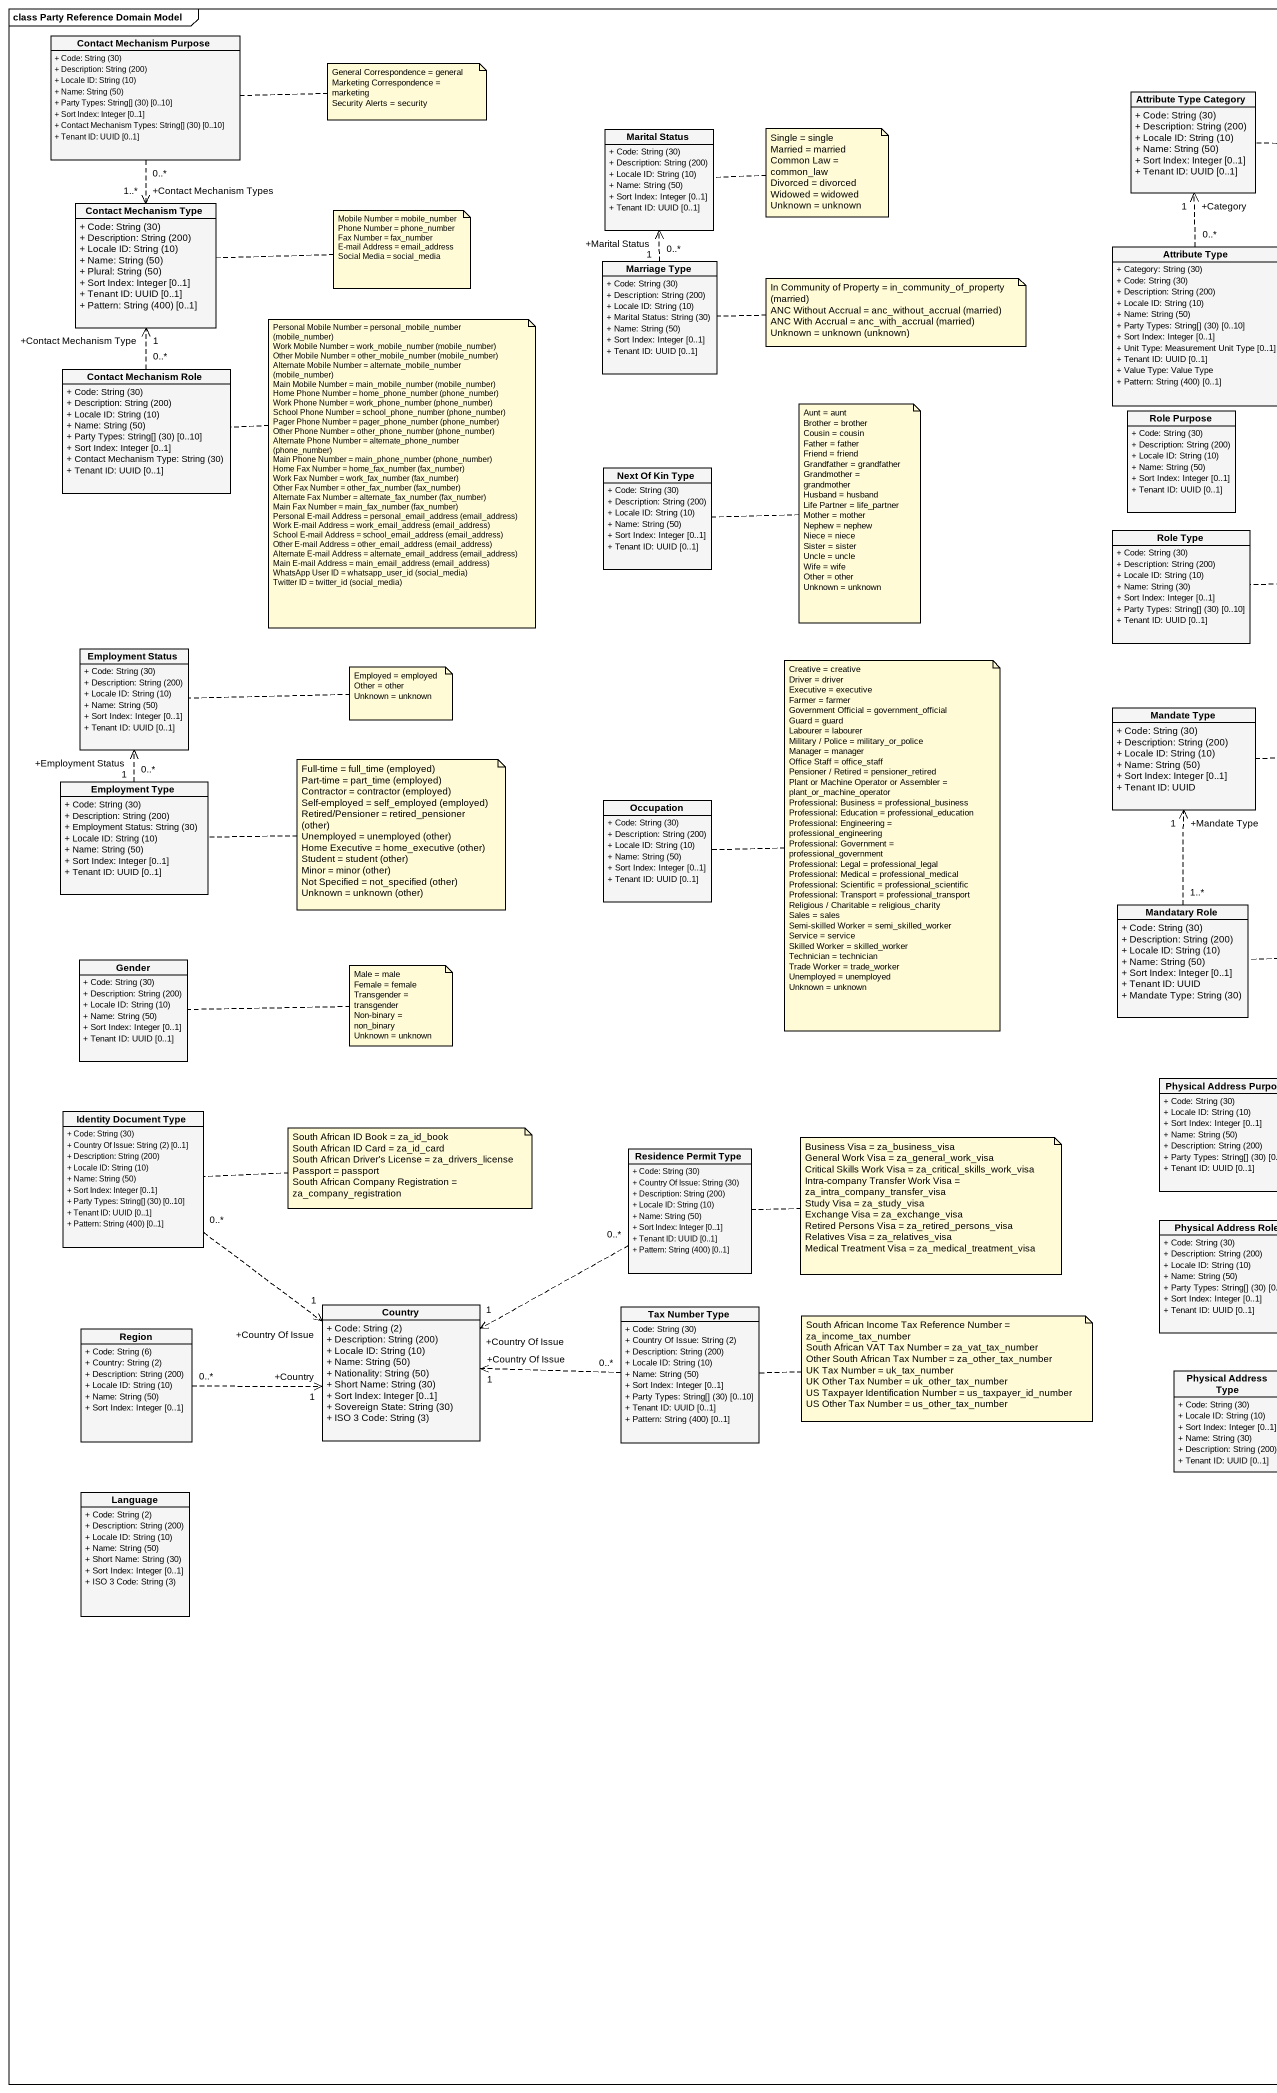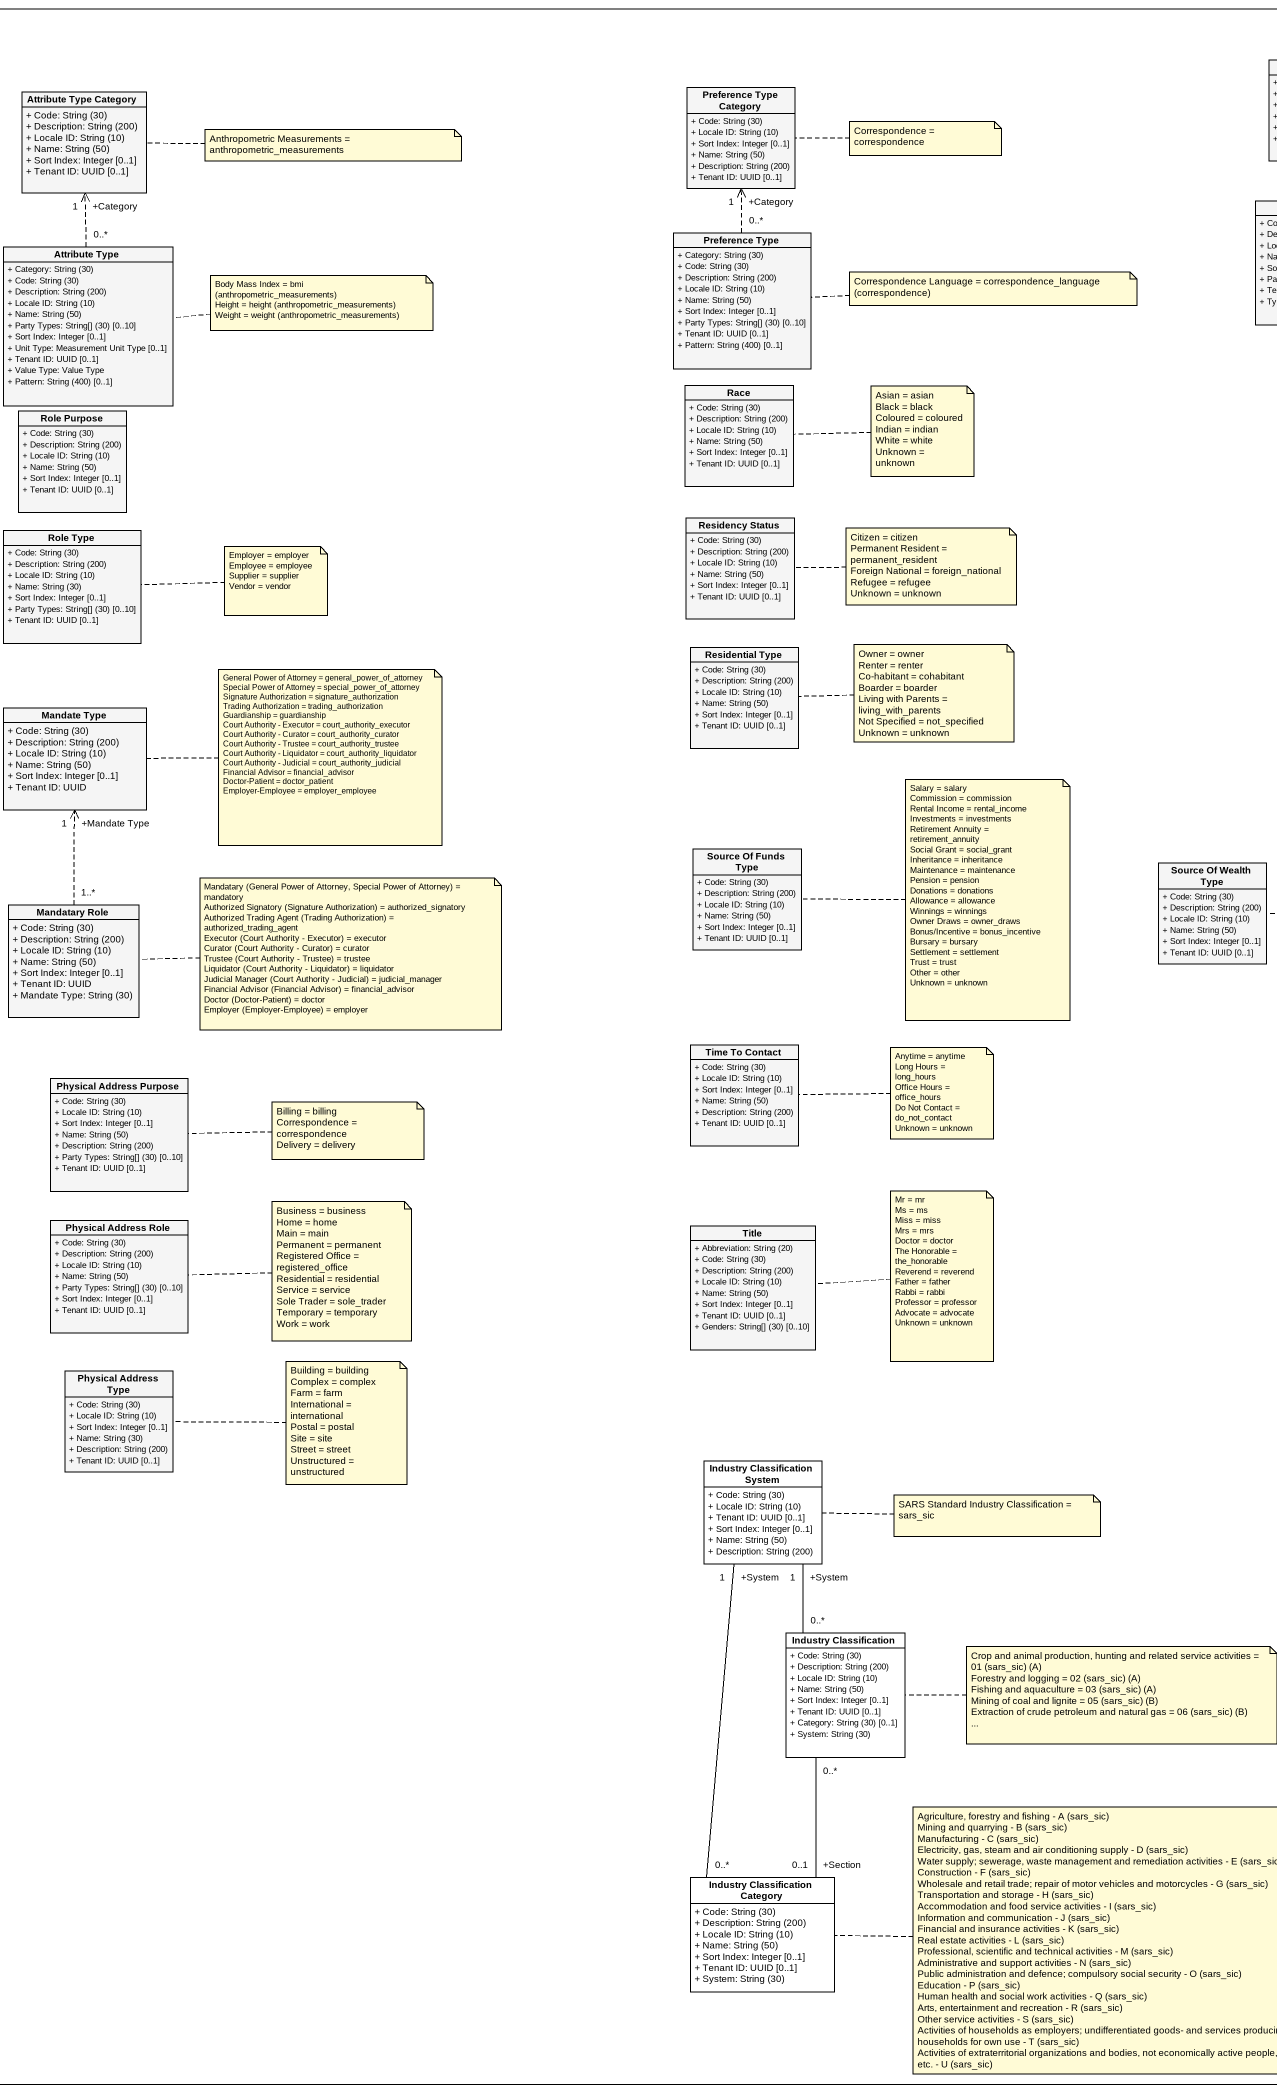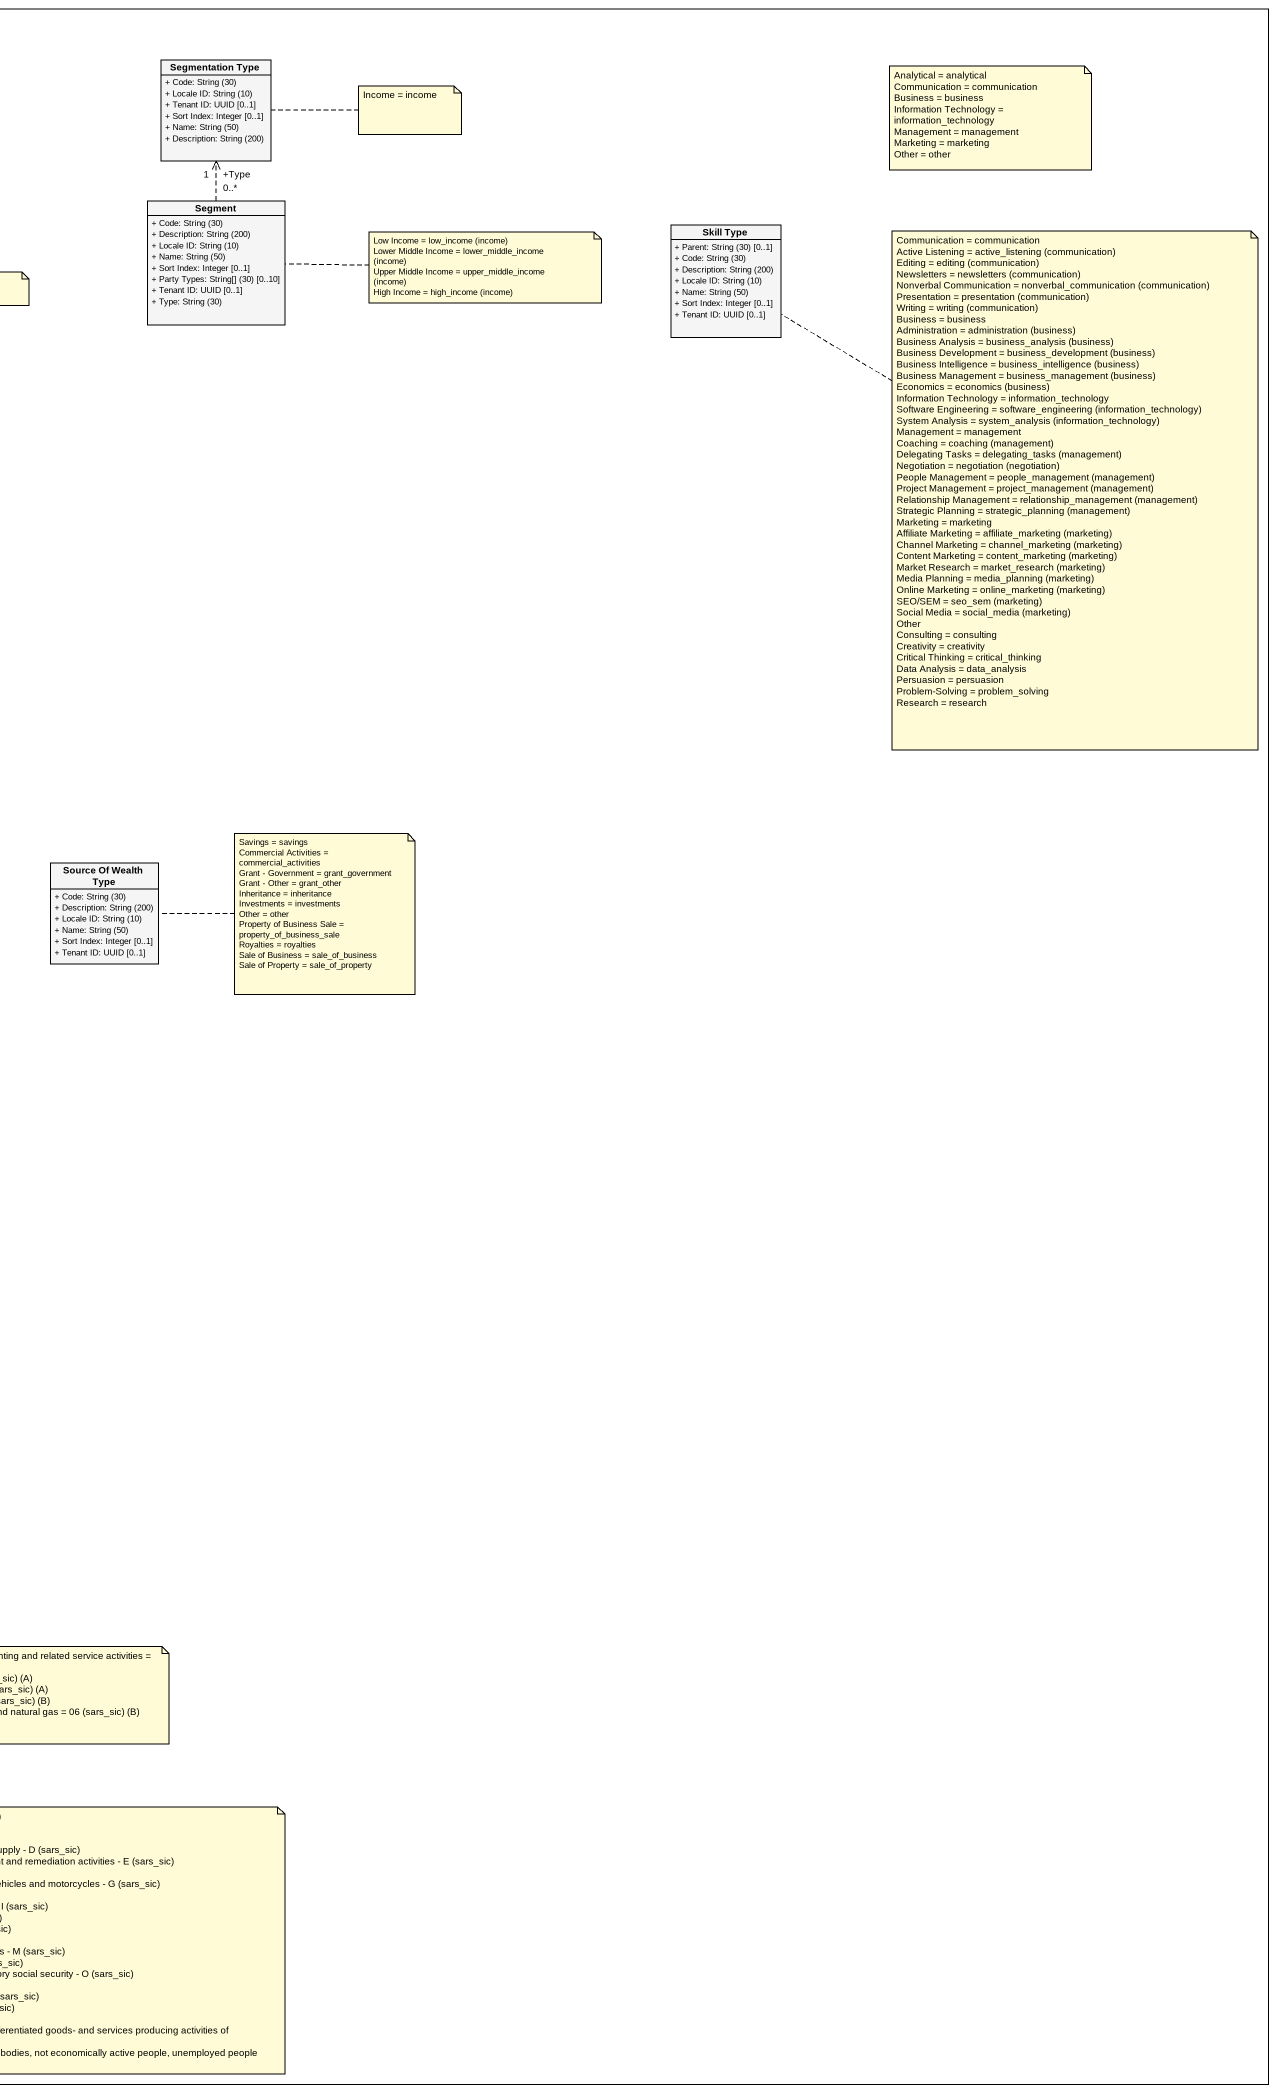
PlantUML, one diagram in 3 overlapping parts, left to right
@startuml
mainframe class Party Reference Domain Model
hide circle
hide empty members
skinparam classAttributeIconSize 0
class "Contact Mechanism Purpose" as Contact_Mechanism_Purpose #F5F5F5 {
  {field} + Code: String (30)
  {field} + Description: String (200)
  {field} + Locale ID: String (10)
  {field} + Name: String (50)
  {field} + Party Types: String[] (30) [0..10]
  + Sort Index: Integer [0..1]
  {field} + Contact Mechanism Types: String[] (30) [0..10]
  + Tenant ID: UUID [0..1]
}
class "Segmentation Type" as Segmentation_Type #F5F5F5 {
  {field} + Code: String (30)
  {field} + Locale ID: String (10)
  + Tenant ID: UUID [0..1]
  + Sort Index: Integer [0..1]
  {field} + Name: String (50)
  {field} + Description: String (200)
}
class "Attribute Type Category" as Attribute_Type_Category #F5F5F5 {
  {field} + Code: String (30)
  {field} + Description: String (200)
  {field} + Locale ID: String (10)
  {field} + Name: String (50)
  + Sort Index: Integer [0..1]
  + Tenant ID: UUID [0..1]
}
class "Preference Type Category" as Preference_Type_Category #F5F5F5 {
  {field} + Code: String (30)
  {field} + Locale ID: String (10)
  + Sort Index: Integer [0..1]
  {field} + Name: String (50)
  {field} + Description: String (200)
  + Tenant ID: UUID [0..1]
}
class "Marital Status" as Marital_Status #F5F5F5 {
  {field} + Code: String (30)
  {field} + Description: String (200)
  {field} + Locale ID: String (10)
  {field} + Name: String (50)
  + Sort Index: Integer [0..1]
  + Tenant ID: UUID [0..1]
}
class "Contact Mechanism Type" as Contact_Mechanism_Type #F5F5F5 {
  {field} + Code: String (30)
  {field} + Description: String (200)
  {field} + Locale ID: String (10)
  {field} + Name: String (50)
  {field} + Plural: String (50)
  + Sort Index: Integer [0..1]
  + Tenant ID: UUID [0..1]
  {field} + Pattern: String (400) [0..1]
}
class "Preference Type" as Preference_Type #F5F5F5 {
  {field} + Category: String (30)
  {field} + Code: String (30)
  {field} + Description: String (200)
  {field} + Locale ID: String (10)
  {field} + Name: String (50)
  + Sort Index: Integer [0..1]
  {field} + Party Types: String[] (30) [0..10]
  + Tenant ID: UUID [0..1]
  {field} + Pattern: String (400) [0..1]
}
class Segment #F5F5F5 {
  {field} + Code: String (30)
  {field} + Description: String (200)
  {field} + Locale ID: String (10)
  {field} + Name: String (50)
  + Sort Index: Integer [0..1]
  {field} + Party Types: String[] (30) [0..10]
  + Tenant ID: UUID [0..1]
  {field} + Type: String (30)
}
class "Skill Type" as Skill_Type #F5F5F5 {
  {field} + Parent: String (30) [0..1]
  {field} + Code: String (30)
  {field} + Description: String (200)
  {field} + Locale ID: String (10)
  {field} + Name: String (50)
  + Sort Index: Integer [0..1]
  + Tenant ID: UUID [0..1]
}
class "Marriage Type" as Marriage_Type #F5F5F5 {
  {field} + Code: String (30)
  {field} + Description: String (200)
  {field} + Locale ID: String (10)
  {field} + Marital Status: String (30)
  {field} + Name: String (50)
  + Sort Index: Integer [0..1]
  + Tenant ID: UUID [0..1]
}
class "Attribute Type" as Attribute_Type #F5F5F5 {
  {field} + Category: String (30)
  {field} + Code: String (30)
  {field} + Description: String (200)
  {field} + Locale ID: String (10)
  {field} + Name: String (50)
  {field} + Party Types: String[] (30) [0..10]
  + Sort Index: Integer [0..1]
  + Unit Type: Measurement Unit Type [0..1]
  + Tenant ID: UUID [0..1]
  + Value Type: Value Type
  {field} + Pattern: String (400) [0..1]
}
class "Contact Mechanism Role" as Contact_Mechanism_Role #F5F5F5 {
  {field} + Code: String (30)
  {field} + Description: String (200)
  {field} + Locale ID: String (10)
  {field} + Name: String (50)
  {field} + Party Types: String[] (30) [0..10]
  + Sort Index: Integer [0..1]
  {field} + Contact Mechanism Type: String (30)
  + Tenant ID: UUID [0..1]
}
class Race #F5F5F5 {
  {field} + Code: String (30)
  {field} + Description: String (200)
  {field} + Locale ID: String (10)
  {field} + Name: String (50)
  + Sort Index: Integer [0..1]
  + Tenant ID: UUID [0..1]
}
class "Role Purpose" as Role_Purpose #F5F5F5 {
  {field} + Code: String (30)
  {field} + Description: String (200)
  {field} + Locale ID: String (10)
  {field} + Name: String (50)
  + Sort Index: Integer [0..1]
  + Tenant ID: UUID [0..1]
}
class "Next Of Kin Type" as Next_Of_Kin_Type #F5F5F5 {
  {field} + Code: String (30)
  {field} + Description: String (200)
  {field} + Locale ID: String (10)
  {field} + Name: String (50)
  + Sort Index: Integer [0..1]
  + Tenant ID: UUID [0..1]
}
class "Residency Status" as Residency_Status #F5F5F5 {
  {field} + Code: String (30)
  {field} + Description: String (200)
  {field} + Locale ID: String (10)
  {field} + Name: String (50)
  + Sort Index: Integer [0..1]
  + Tenant ID: UUID [0..1]
}
class "Role Type" as Role_Type #F5F5F5 {
  {field} + Code: String (30)
  {field} + Description: String (200)
  {field} + Locale ID: String (10)
  {field} + Name: String (30)
  + Sort Index: Integer [0..1]
  {field} + Party Types: String[] (30) [0..10]
  + Tenant ID: UUID [0..1]
}
class "Employment Status" as Employment_Status #F5F5F5 {
  {field} + Code: String (30)
  {field} + Description: String (200)
  {field} + Locale ID: String (10)
  {field} + Name: String (50)
  + Sort Index: Integer [0..1]
  + Tenant ID: UUID [0..1]
}
class "Residential Type" as Residential_Type #F5F5F5 {
  {field} + Code: String (30)
  {field} + Description: String (200)
  {field} + Locale ID: String (10)
  {field} + Name: String (50)
  + Sort Index: Integer [0..1]
  + Tenant ID: UUID [0..1]
}
class "Mandate Type" as Mandate_Type #F5F5F5 {
  {field} + Code: String (30)
  {field} + Description: String (200)
  {field} + Locale ID: String (10)
  {field} + Name: String (50)
  + Sort Index: Integer [0..1]
  + Tenant ID: UUID
}
class "Employment Type" as Employment_Type #F5F5F5 {
  {field} + Code: String (30)
  {field} + Description: String (200)
  {field} + Employment Status: String (30)
  {field} + Locale ID: String (10)
  {field} + Name: String (50)
  + Sort Index: Integer [0..1]
  + Tenant ID: UUID [0..1]
}
class Occupation #F5F5F5 {
  {field} + Code: String (30)
  {field} + Description: String (200)
  {field} + Locale ID: String (10)
  {field} + Name: String (50)
  + Sort Index: Integer [0..1]
  + Tenant ID: UUID [0..1]
}
class "Source Of Funds Type" as Source_Of_Funds_Type #F5F5F5 {
  {field} + Code: String (30)
  {field} + Description: String (200)
  {field} + Locale ID: String (10)
  {field} + Name: String (50)
  + Sort Index: Integer [0..1]
  + Tenant ID: UUID [0..1]
}
class "Source Of Wealth Type" as Source_Of_Wealth_Type #F5F5F5 {
  {field} + Code: String (30)
  {field} + Description: String (200)
  {field} + Locale ID: String (10)
  {field} + Name: String (50)
  + Sort Index: Integer [0..1]
  + Tenant ID: UUID [0..1]
}
class "Mandatary Role" as Mandatary_Role #F5F5F5 {
  {field} + Code: String (30)
  {field} + Description: String (200)
  {field} + Locale ID: String (10)
  {field} + Name: String (50)
  + Sort Index: Integer [0..1]
  + Tenant ID: UUID
  {field} + Mandate Type: String (30)
}
class Gender #F5F5F5 {
  {field} + Code: String (30)
  {field} + Description: String (200)
  {field} + Locale ID: String (10)
  {field} + Name: String (50)
  + Sort Index: Integer [0..1]
  + Tenant ID: UUID [0..1]
}
class "Physical Address Purpose" as Physical_Address_Purpose #F5F5F5 {
  {field} + Code: String (30)
  {field} + Locale ID: String (10)
  + Sort Index: Integer [0..1]
  {field} + Name: String (50)
  {field} + Description: String (200)
  {field} + Party Types: String[] (30) [0..10]
  + Tenant ID: UUID [0..1]
}
class "Time To Contact" as Time_To_Contact #F5F5F5 {
  {field} + Code: String (30)
  {field} + Locale ID: String (10)
  + Sort Index: Integer [0..1]
  {field} + Name: String (50)
  {field} + Description: String (200)
  + Tenant ID: UUID [0..1]
}
class "Identity Document Type" as Identity_Document_Type #F5F5F5 {
  {field} + Code: String (30)
  {field} + Country Of Issue: String (2) [0..1]
  {field} + Description: String (200)
  {field} + Locale ID: String (10)
  {field} + Name: String (50)
  + Sort Index: Integer [0..1]
  {field} + Party Types: String[] (30) [0..10]
  + Tenant ID: UUID [0..1]
  {field} + Pattern: String (400) [0..1]
}
class "Residence Permit Type" as Residence_Permit_Type #F5F5F5 {
  {field} + Code: String (30)
  {field} + Country Of Issue: String (30)
  {field} + Description: String (200)
  {field} + Locale ID: String (10)
  {field} + Name: String (50)
  + Sort Index: Integer [0..1]
  + Tenant ID: UUID [0..1]
  {field} + Pattern: String (400) [0..1]
}
class "Physical Address Role" as Physical_Address_Role #F5F5F5 {
  {field} + Code: String (30)
  {field} + Description: String (200)
  {field} + Locale ID: String (10)
  {field} + Name: String (50)
  {field} + Party Types: String[] (30) [0..10]
  + Sort Index: Integer [0..1]
  + Tenant ID: UUID [0..1]
}
class "Title" as Title_ #F5F5F5 {
  {field} + Abbreviation: String (20)
  {field} + Code: String (30)
  {field} + Description: String (200)
  {field} + Locale ID: String (10)
  {field} + Name: String (50)
  + Sort Index: Integer [0..1]
  + Tenant ID: UUID [0..1]
  {field} + Genders: String[] (30) [0..10]
}
class Country #F5F5F5 {
  {field} + Code: String (2)
  {field} + Description: String (200)
  {field} + Locale ID: String (10)
  {field} + Name: String (50)
  {field} + Nationality: String (50)
  {field} + Short Name: String (30)
  + Sort Index: Integer [0..1]
  {field} + Sovereign State: String (30)
  {field} + ISO 3 Code: String (3)
}
class "Tax Number Type" as Tax_Number_Type #F5F5F5 {
  {field} + Code: String (30)
  {field} + Country Of Issue: String (2)
  {field} + Description: String (200)
  {field} + Locale ID: String (10)
  {field} + Name: String (50)
  + Sort Index: Integer [0..1]
  {field} + Party Types: String[] (30) [0..10]
  + Tenant ID: UUID [0..1]
  {field} + Pattern: String (400) [0..1]
}
class Region #F5F5F5 {
  {field} + Code: String (6)
  {field} + Country: String (2)
  {field} + Description: String (200)
  {field} + Locale ID: String (10)
  {field} + Name: String (50)
  + Sort Index: Integer [0..1]
}
class "Physical Address Type" as Physical_Address_Type #F5F5F5 {
  {field} + Code: String (30)
  {field} + Locale ID: String (10)
  + Sort Index: Integer [0..1]
  {field} + Name: String (30)
  {field} + Description: String (200)
  + Tenant ID: UUID [0..1]
}
class "Industry Classification System" as Industry_Classification #FFFFFF {
  {field} + Code: String (30)
  {field} + Locale ID: String (10)
  + Tenant ID: UUID [0..1]
  + Sort Index: Integer [0..1]
  {field} + Name: String (50)
  {field} + Description: String (200)
}
class Language #F5F5F5 {
  {field} + Code: String (2)
  {field} + Description: String (200)
  {field} + Locale ID: String (10)
  {field} + Name: String (50)
  {field} + Short Name: String (30)
  + Sort Index: Integer [0..1]
  {field} + ISO 3 Code: String (3)
}
class "Industry Classification" as Industry_Classification_2 #FFFFFF {
  {field} + Code: String (30)
  {field} + Description: String (200)
  {field} + Locale ID: String (10)
  {field} + Name: String (50)
  + Sort Index: Integer [0..1]
  + Tenant ID: UUID [0..1]
  {field} + Category: String (30) [0..1]
  {field} + System: String (30)
}
class "Industry Classification Category" as Industry_Classification_3 #FFFFFF {
  {field} + Code: String (30)
  {field} + Description: String (200)
  {field} + Locale ID: String (10)
  {field} + Name: String (50)
  + Sort Index: Integer [0..1]
  + Tenant ID: UUID [0..1]
  {field} + System: String (30)
}
Contact_Mechanism_Purpose "0..*" ..> "+Contact Mechanism Types\n1..*" Contact_Mechanism_Type
Preference_Type "0..*" .up.> "+Category\n1" Preference_Type_Category
Segment "0..*" .up.> "+Type\n1" Segmentation_Type
Marriage_Type "0..*" .up.> "+Marital Status\n1" Marital_Status
Attribute_Type "0..*" .up.> "+Category\n1" Attribute_Type_Category
Contact_Mechanism_Role "0..*" .up.> "+Contact Mechanism Type\n1" Contact_Mechanism_Type
Employment_Type "0..*" .up.> "+Employment Status\n1" Employment_Status
Mandatary_Role "1..*" .up.> "+Mandate Type\n1" Mandate_Type
Identity_Document_Type "0..*" ..> "+Country Of Issue\n1" Country
Residence_Permit_Type "0..*" .left.> "+Country Of Issue\n1" Country
Tax_Number_Type "0..*" .left.> "+Country Of Issue\n1" Country
Region "0..*" .right.> "+Country\n1" Country
Industry_Classification "+System\n1" -- "0..*" Industry_Classification_3
Industry_Classification_2 "0..*" -up- "+System\n1" Industry_Classification
Industry_Classification_2 "0..*" -- "+Section\n0..1" Industry_Classification_3
note right of Contact_Mechanism_Purpose
  General Correspondence = general
  Marketing Correspondence = marketing
  Security Alerts = security
end note
note as N2
  Analytical = analytical
  Communication = communication
  Business = business
  Information Technology = information_technology
  Management = management
  Marketing = marketing
  Other = other
end note
note right of Segmentation_Type : Income = income
note right of Marital_Status
  Single = single
  Married = married
  Common Law = common_law
  Divorced = divorced
  Widowed = widowed
  Unknown = unknown
end note
note right of Attribute_Type_Category : Anthropometric Measurements = anthropometric_measurements
note right of Preference_Type_Category : Correspondence = correspondence
note right of Contact_Mechanism_Type
  Mobile Number = mobile_number
  Phone Number = phone_number
  Fax Number = fax_number
  E-mail Address = email_address
  Social Media = social_media
end note
note right of Segment
  Low Income = low_income (income)
  Lower Middle Income = lower_middle_income (income)
  Upper Middle Income = upper_middle_income (income)
  High Income = high_income (income)
end note
note right of Skill_Type
  Communication = communication
  Active Listening = active_listening (communication)
  Editing = editing (communication)
  Newsletters = newsletters (communication)
  Nonverbal Communication = nonverbal_communication (communication)
  Presentation = presentation (communication)
  Writing = writing (communication)
  Business = business
  Administration = administration (business)
  Business Analysis = business_analysis (business)
  Business Development = business_development (business)
  Business Intelligence = business_intelligence (business)
  Business Management = business_management (business)
  Economics = economics (business)
  Information Technology = information_technology
  Software Engineering = software_engineering (information_technology)
  System Analysis = system_analysis (information_technology)
  Management = management
  Coaching = coaching (management)
  Delegating Tasks = delegating_tasks (management)
  Negotiation = negotiation (negotiation)
  People Management = people_management (management)
  Project Management = project_management (management)
  Relationship Management = relationship_management (management)
  Strategic Planning = strategic_planning (management)
  Marketing = marketing
  Affiliate Marketing = affiliate_marketing (marketing)
  Channel Marketing = channel_marketing (marketing)
  Content Marketing = content_marketing (marketing)
  Market Research = market_research (marketing)
  Media Planning = media_planning (marketing)
  Online Marketing = online_marketing (marketing)
  SEO/SEM = seo_sem (marketing)
  Social Media = social_media (marketing)
  Other
  Consulting = consulting
  Creativity = creativity
  Critical Thinking = critical_thinking
  Data Analysis = data_analysis
  Persuasion = persuasion
  Problem-Solving = problem_solving
  Research = research
end note
note right of Marriage_Type
  In Community of Property = in_community_of_property (married)
  ANC Without Accrual = anc_without_accrual (married)
  ANC With Accrual = anc_with_accrual (married)
  Unknown = unknown (unknown)
end note
note right of Attribute_Type
  Body Mass Index = bmi (anthropometric_measurements)
  Height = height (anthropometric_measurements)
  Weight = weight (anthropometric_measurements)
end note
note right of Preference_Type : Correspondence Language = correspondence_language (correspondence)
note right of Contact_Mechanism_Role
  Personal Mobile Number = personal_mobile_number (mobile_number)
  Work Mobile Number = work_mobile_number (mobile_number)
  Other Mobile Number = other_mobile_number (mobile_number)
  Alternate Mobile Number = alternate_mobile_number (mobile_number)
  Main Mobile Number = main_mobile_number (mobile_number)
  Home Phone Number = home_phone_number (phone_number)
  Work Phone Number = work_phone_number (phone_number)
  School Phone Number = school_phone_number (phone_number)
  Pager Phone Number = pager_phone_number (phone_number)
  Other Phone Number = other_phone_number (phone_number)
  Alternate Phone Number = alternate_phone_number (phone_number)
  Main Phone Number = main_phone_number (phone_number)
  Home Fax Number = home_fax_number (fax_number)
  Work Fax Number = work_fax_number (fax_number)
  Other Fax Number = other_fax_number (fax_number)
  Alternate Fax Number = alternate_fax_number (fax_number)
  Main Fax Number = main_fax_number (fax_number)
  Personal E-mail Address = personal_email_address (email_address)
  Work E-mail Address = work_email_address (email_address)
  School E-mail Address = school_email_address (email_address)
  Other E-mail Address = other_email_address (email_address)
  Alternate E-mail Address = alternate_email_address (email_address)
  Main E-mail Address = main_email_address (email_address)
  WhatsApp User ID = whatsapp_user_id (social_media)
  Twitter ID = twitter_id (social_media)
end note
note right of Race
  Asian = asian
  Black = black
  Coloured = coloured
  Indian = indian
  White = white
  Unknown = unknown
end note
note right of Next_Of_Kin_Type
  Aunt = aunt
  Brother = brother
  Cousin = cousin
  Father = father
  Friend = friend
  Grandfather = grandfather
  Grandmother = grandmother
  Husband = husband
  Life Partner = life_partner
  Mother = mother
  Nephew = nephew
  Niece = niece
  Sister = sister
  Uncle = uncle
  Wife = wife
  Other = other
  Unknown = unknown
end note
note right of Role_Type
  Employer = employer
  Employee = employee
  Supplier = supplier
  Vendor = vendor
end note
note right of Residency_Status
  Citizen = citizen
  Permanent Resident = permanent_resident
  Foreign National = foreign_national
  Refugee = refugee
  Unknown = unknown
end note
note right of Employment_Status
  Employed = employed
  Other = other
  Unknown = unknown
end note
note right of Occupation
  Creative = creative
  Driver = driver
  Executive = executive
  Farmer = farmer
  Government Official = government_official
  Guard = guard
  Labourer = labourer
  Military / Police = military_or_police
  Manager = manager
  Office Staff = office_staff
  Pensioner / Retired = pensioner_retired
  Plant or Machine Operator or Assembler = plant_or_machine_operator
  Professional: Business = professional_business
  Professional: Education = professional_education
  Professional: Engineering = professional_engineering
  Professional: Government = professional_government
  Professional: Legal = professional_legal
  Professional: Medical = professional_medical
  Professional: Scientific = professional_scientific
  Professional: Transport = professional_transport
  Religious / Charitable = religious_charity
  Sales = sales
  Semi-skilled Worker = semi_skilled_worker
  Service = service
  Skilled Worker = skilled_worker
  Technician = technician
  Trade Worker = trade_worker
  Unemployed = unemployed
  Unknown = unknown
end note
note right of Mandate_Type
  General Power of Attorney = general_power_of_attorney
  Special Power of Attorney = special_power_of_attorney
  Signature Authorization = signature_authorization
  Trading Authorization = trading_authorization
  Guardianship = guardianship
  Court Authority - Executor = court_authority_executor
  Court Authority - Curator = court_authority_curator
  Court Authority - Trustee = court_authority_trustee
  Court Authority - Liquidator = court_authority_liquidator
  Court Authority - Judicial = court_authority_judicial
  Financial Advisor = financial_advisor
  Doctor-Patient = doctor_patient
  Employer-Employee = employer_employee
end note
note right of Residential_Type
  Owner = owner
  Renter = renter
  Co-habitant = cohabitant
  Boarder = boarder
  Living with Parents = living_with_parents
  Not Specified = not_specified
  Unknown = unknown
end note
note right of Employment_Type
  Full-time = full_time (employed)
  Part-time = part_time (employed)
  Contractor = contractor (employed)
  Self-employed = self_employed (employed)
  Retired/Pensioner = retired_pensioner (other)
  Unemployed = unemployed (other)
  Home Executive = home_executive (other)
  Student = student (other)
  Minor = minor (other)
  Not Specified = not_specified (other)
  Unknown = unknown (other)
end note
note right of Source_Of_Funds_Type
  Salary = salary
  Commission = commission
  Rental Income = rental_income
  Investments = investments
  Retirement Annuity = retirement_annuity
  Social Grant = social_grant
  Inheritance = inheritance
  Maintenance = maintenance
  Pension = pension
  Donations = donations
  Allowance = allowance
  Winnings = winnings
  Owner Draws = owner_draws
  Bonus/Incentive = bonus_incentive
  Bursary = bursary
  Settlement = settlement
  Trust = trust
  Other = other
  Unknown = unknown
end note
note right of Source_Of_Wealth_Type
  Savings = savings
  Commercial Activities = commercial_activities
  Grant - Government = grant_government
  Grant - Other = grant_other
  Inheritance = inheritance
  Investments = investments
  Other = other
  Property of Business Sale = property_of_business_sale
  Royalties = royalties
  Sale of Business = sale_of_business
  Sale of Property = sale_of_property
end note
note right of Mandatary_Role
  Mandatary (General Power of Attorney, Special Power of Attorney) = mandatory
  Authorized Signatory (Signature Authorization) = authorized_signatory
  Authorized Trading Agent (Trading Authorization) = authorized_trading_agent
  Executor (Court Authority - Executor) = executor
  Curator (Court Authority - Curator) = curator
  Trustee (Court Authority - Trustee) = trustee
  Liquidator (Court Authority - Liquidator) = liquidator
  Judicial Manager (Court Authority - Judicial) = judicial_manager
  Financial Advisor (Financial Advisor) = financial_advisor
  Doctor (Doctor-Patient) = doctor
  Employer (Employer-Employee) = employer
end note
note right of Gender
  Male = male
  Female = female
  Transgender = transgender
  Non-binary = non_binary
  Unknown = unknown
end note
note right of Time_To_Contact
  Anytime = anytime
  Long Hours = long_hours
  Office Hours = office_hours
  Do Not Contact = do_not_contact
  Unknown = unknown
end note
note right of Physical_Address_Purpose
  Billing = billing
  Correspondence = correspondence
  Delivery = delivery
end note
note right of Identity_Document_Type
  South African ID Book = za_id_book
  South African ID Card = za_id_card
  South African Driver's License = za_drivers_license
  Passport = passport
  South African Company Registration = za_company_registration
end note
note right of Residence_Permit_Type
  Business Visa = za_business_visa
  General Work Visa = za_general_work_visa
  Critical Skills Work Visa = za_critical_skills_work_visa
  Intra-company Transfer Work Visa = za_intra_company_transfer_visa
  Study Visa = za_study_visa
  Exchange Visa = za_exchange_visa
  Retired Persons Visa = za_retired_persons_visa
  Relatives Visa = za_relatives_visa
  Medical Treatment Visa = za_medical_treatment_visa
end note
note right of Physical_Address_Role
  Business = business
  Home = home
  Main = main
  Permanent = permanent
  Registered Office = registered_office
  Residential = residential
  Service = service
  Sole Trader = sole_trader
  Temporary = temporary
  Work = work
end note
note right of Title_
  Mr = mr
  Ms = ms
  Miss = miss
  Mrs = mrs
  Doctor = doctor
  The Honorable = the_honorable
  Reverend = reverend
  Father = father
  Rabbi = rabbi
  Professor = professor
  Advocate = advocate
  Unknown = unknown
end note
note right of Tax_Number_Type
  South African Income Tax Reference Number = za_income_tax_number
  South African VAT Tax Number = za_vat_tax_number
  Other South African Tax Number = za_other_tax_number
  UK Tax Number = uk_tax_number
  UK Other Tax Number = uk_other_tax_number
  US Taxpayer Identification Number = us_taxpayer_id_number
  US Other Tax Number = us_other_tax_number
end note
note right of Physical_Address_Type
  Building = building
  Complex = complex
  Farm = farm
  International = international
  Postal = postal
  Site = site
  Street = street
  Unstructured = unstructured
end note
note right of Industry_Classification : SARS Standard Industry Classification = sars_sic
note right of Industry_Classification_2
  Crop and animal production, hunting and related service activities = 01 (sars_sic) (A)
  Forestry and logging = 02 (sars_sic) (A)
  Fishing and aquaculture = 03 (sars_sic) (A)
  Mining of coal and lignite = 05 (sars_sic) (B)
  Extraction of crude petroleum and natural gas = 06 (sars_sic) (B)
  ~...
end note
note right of Industry_Classification_3
  Agriculture, forestry and fishing - A (sars_sic)
  Mining and quarrying - B (sars_sic)
  Manufacturing - C (sars_sic)
  Electricity, gas, steam and air conditioning supply - D (sars_sic)
  Water supply; sewerage, waste management and remediation activities - E (sars_sic)
  Construction - F (sars_sic)
  Wholesale and retail trade; repair of motor vehicles and motorcycles - G (sars_sic)
  Transportation and storage - H (sars_sic)
  Accommodation and food service activities - I (sars_sic)
  Information and communication - J (sars_sic)
  Financial and insurance activities - K (sars_sic)
  Real estate activities - L (sars_sic)
  Professional, scientific and technical activities - M (sars_sic)
  Administrative and support activities - N (sars_sic)
  Public administration and defence; compulsory social security - O (sars_sic)
  Education - P (sars_sic)
  Human health and social work activities - Q (sars_sic)
  Arts, entertainment and recreation - R (sars_sic)
  Other service activities - S (sars_sic)
  Activities of households as employers; undifferentiated goods- and services producing activities of households for own use - T (sars_sic)
  Activities of extraterritorial organizations and bodies, not economically active people, unemployed people etc. - U (sars_sic)
end note
@enduml
